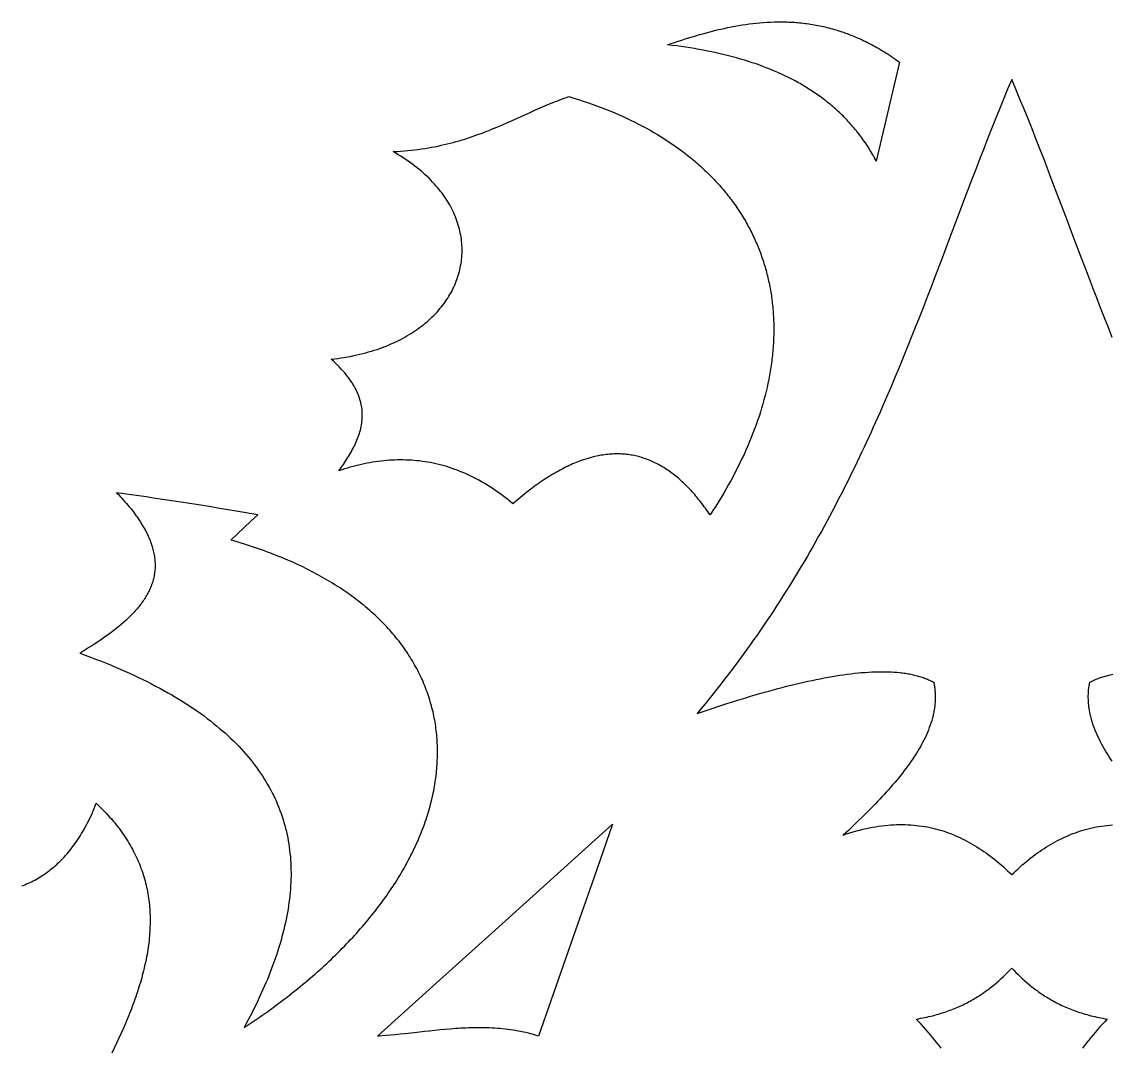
# Model space of a CAD drawing. Extents: x -4113 to -3113, y 1469 to 2469.
# Drawn here: x -3597.8 to -3453, y 2098.2 to 2234.5 of the extents above; entities that cross this region are included whole.
import ezdxf

# ---------------------------------------------------------------- set-up
doc = ezdxf.new("R2010")
doc.units = 0
doc.layers.add('PLAN_1', color=18, linetype='CONTINUOUS')

msp = doc.modelspace()

# ---------------------------------------------------------------- linework, layer by layer
at = {"layer": 'PLAN_1'}
for points in [[(-3512.09, 2231.44), (-3511.62, 2231.6), (-3511.15, 2231.75), (-3510.68, 2231.91), (-3510.21, 2232.06), (-3509.74, 2232.21), (-3509.27, 2232.36), (-3508.8, 2232.5), (-3508.33, 2232.64), (-3507.86, 2232.78), (-3507.39, 2232.91), (-3506.92, 2233.04), (-3506.44, 2233.16), (-3505.97, 2233.28), (-3505.5, 2233.4), (-3505.03, 2233.51), (-3504.56, 2233.62), (-3504.08, 2233.72), (-3503.61, 2233.81), (-3503.14, 2233.9), (-3502.66, 2233.99), (-3502.19, 2234.07), (-3501.71, 2234.14), (-3501.24, 2234.2), (-3500.76, 2234.26), (-3500.29, 2234.32), (-3499.81, 2234.36), (-3499.33, 2234.4), (-3498.86, 2234.43), (-3498.38, 2234.46), (-3497.9, 2234.47), (-3497.42, 2234.48), (-3497.18, 2234.49), (-3496.94, 2234.48), (-3496.7, 2234.48), (-3496.46, 2234.48), (-3496.22, 2234.47), (-3495.98, 2234.46), (-3495.74, 2234.45), (-3495.5, 2234.44), (-3495.26, 2234.42), (-3495.02, 2234.4), (-3494.78, 2234.38), (-3494.54, 2234.36), (-3494.3, 2234.34), (-3494.06, 2234.31), (-3493.82, 2234.28), (-3493.57, 2234.25), (-3493.33, 2234.22), (-3493.09, 2234.18), (-3492.85, 2234.14), (-3492.61, 2234.1), (-3492.37, 2234.06), (-3492.12, 2234.01), (-3491.88, 2233.96), (-3491.64, 2233.91), (-3491.39, 2233.86), (-3491.15, 2233.8), (-3490.91, 2233.74), (-3490.67, 2233.68), (-3490.42, 2233.62), (-3490.18, 2233.55), (-3489.93, 2233.48), (-3489.69, 2233.41), (-3489.45, 2233.33), (-3489.2, 2233.26), (-3488.96, 2233.17), (-3488.71, 2233.09), (-3488.47, 2233), (-3488.22, 2232.92), (-3487.98, 2232.82), (-3487.73, 2232.73), (-3487.49, 2232.63), (-3487.24, 2232.53), (-3486.99, 2232.42), (-3486.75, 2232.32), (-3486.5, 2232.21), (-3486.26, 2232.09), (-3486.01, 2231.98), (-3485.76, 2231.86), (-3485.51, 2231.73), (-3485.27, 2231.61), (-3485.02, 2231.48), (-3484.77, 2231.35), (-3484.52, 2231.21), (-3484.28, 2231.07), (-3484.03, 2230.93), (-3483.78, 2230.78), (-3483.53, 2230.64), (-3483.28, 2230.48), (-3483.03, 2230.33), (-3482.78, 2230.17), (-3482.53, 2230.01), (-3482.28, 2229.84), (-3482.03, 2229.67), (-3481.78, 2229.5), (-3481.53, 2229.32), (-3481.28, 2229.14), (-3484.36, 2215.99), (-3484.48, 2216.21), (-3484.6, 2216.42), (-3484.71, 2216.63), (-3484.83, 2216.85), (-3484.96, 2217.06), (-3485.08, 2217.27), (-3485.21, 2217.47), (-3485.33, 2217.68), (-3485.46, 2217.88), (-3485.59, 2218.08), (-3485.73, 2218.28), (-3485.86, 2218.48), (-3486, 2218.68), (-3486.14, 2218.87), (-3486.28, 2219.07), (-3486.42, 2219.26), (-3486.56, 2219.45), (-3486.71, 2219.64), (-3486.85, 2219.83), (-3487, 2220.01), (-3487.15, 2220.2), (-3487.3, 2220.38), (-3487.46, 2220.56), (-3487.61, 2220.74), (-3487.77, 2220.91), (-3487.93, 2221.09), (-3488.09, 2221.27), (-3488.25, 2221.44), (-3488.41, 2221.61), (-3488.58, 2221.78), (-3488.74, 2221.95), (-3488.91, 2222.11), (-3489.08, 2222.28), (-3489.25, 2222.44), (-3489.43, 2222.6), (-3489.6, 2222.76), (-3489.78, 2222.92), (-3489.96, 2223.08), (-3490.14, 2223.23), (-3490.32, 2223.39), (-3490.5, 2223.54), (-3490.69, 2223.69), (-3490.87, 2223.84), (-3491.06, 2223.99), (-3491.25, 2224.14), (-3491.44, 2224.28), (-3491.63, 2224.42), (-3491.83, 2224.57), (-3492.02, 2224.71), (-3492.22, 2224.84), (-3492.42, 2224.98), (-3492.62, 2225.12), (-3492.82, 2225.25), (-3493.02, 2225.39), (-3493.23, 2225.52), (-3493.44, 2225.65), (-3493.64, 2225.78), (-3493.85, 2225.9), (-3494.07, 2226.03), (-3494.28, 2226.15), (-3494.49, 2226.28), (-3494.71, 2226.4), (-3495.15, 2226.63), (-3495.59, 2226.87), (-3496.04, 2227.09), (-3496.49, 2227.32), (-3496.95, 2227.53), (-3497.42, 2227.74), (-3497.89, 2227.95), (-3498.36, 2228.15), (-3498.85, 2228.34), (-3499.34, 2228.53), (-3499.83, 2228.71), (-3500.33, 2228.89), (-3500.84, 2229.06), (-3501.35, 2229.23), (-3501.87, 2229.39), (-3502.39, 2229.54), (-3502.92, 2229.7), (-3503.45, 2229.84), (-3503.99, 2229.98), (-3504.54, 2230.12), (-3505.09, 2230.25), (-3505.64, 2230.37), (-3506.2, 2230.5), (-3506.77, 2230.61), (-3507.34, 2230.72), (-3507.91, 2230.83), (-3508.49, 2230.93), (-3509.08, 2231.03), (-3509.67, 2231.12), (-3510.27, 2231.2), (-3510.87, 2231.29), (-3511.48, 2231.36)], [(-3548.54, 2217.25), (-3548.04, 2217.28), (-3547.55, 2217.31), (-3547.06, 2217.35), (-3546.58, 2217.39), (-3546.11, 2217.44), (-3545.65, 2217.49), (-3545.19, 2217.55), (-3544.74, 2217.61), (-3544.29, 2217.68), (-3543.85, 2217.75), (-3543.42, 2217.83), (-3542.99, 2217.91), (-3542.57, 2218), (-3542.15, 2218.09), (-3541.74, 2218.18), (-3541.34, 2218.28), (-3540.94, 2218.38), (-3540.54, 2218.48), (-3540.15, 2218.59), (-3539.77, 2218.7), (-3539.38, 2218.81), (-3539.01, 2218.93), (-3538.64, 2219.05), (-3538.27, 2219.17), (-3537.9, 2219.29), (-3537.54, 2219.42), (-3537.18, 2219.55), (-3536.83, 2219.68), (-3536.48, 2219.81), (-3536.13, 2219.95), (-3535.79, 2220.08), (-3535.45, 2220.22), (-3535.11, 2220.36), (-3534.77, 2220.5), (-3534.11, 2220.78), (-3533.45, 2221.07), (-3532.81, 2221.35), (-3531.53, 2221.93), (-3530.26, 2222.5), (-3529.64, 2222.78), (-3529.01, 2223.06), (-3528.38, 2223.33), (-3528.06, 2223.46), (-3527.75, 2223.59), (-3527.43, 2223.72), (-3527.11, 2223.85), (-3526.8, 2223.97), (-3526.48, 2224.09), (-3526.15, 2224.21), (-3525.83, 2224.33), (-3525.51, 2224.44), (-3525.18, 2224.55), (-3524.55, 2224.36), (-3523.92, 2224.17), (-3523.31, 2223.97), (-3522.7, 2223.77), (-3522.09, 2223.56), (-3521.5, 2223.35), (-3520.91, 2223.13), (-3520.33, 2222.9), (-3519.75, 2222.67), (-3519.19, 2222.44), (-3518.62, 2222.2), (-3518.07, 2221.95), (-3517.53, 2221.7), (-3516.99, 2221.44), (-3516.45, 2221.18), (-3515.93, 2220.92), (-3515.41, 2220.65), (-3514.9, 2220.37), (-3514.4, 2220.09), (-3513.9, 2219.81), (-3513.41, 2219.52), (-3512.93, 2219.22), (-3512.46, 2218.92), (-3511.99, 2218.62), (-3511.53, 2218.31), (-3511.08, 2218), (-3510.64, 2217.68), (-3510.2, 2217.36), (-3509.98, 2217.2), (-3509.77, 2217.03), (-3509.56, 2216.87), (-3509.35, 2216.7), (-3509.14, 2216.54), (-3508.93, 2216.37), (-3508.73, 2216.2), (-3508.52, 2216.03), (-3508.32, 2215.86), (-3508.12, 2215.69), (-3507.93, 2215.51), (-3507.73, 2215.34), (-3507.54, 2215.16), (-3507.35, 2214.99), (-3507.16, 2214.81), (-3506.97, 2214.63), (-3506.78, 2214.45), (-3506.6, 2214.27), (-3506.42, 2214.09), (-3506.24, 2213.91), (-3506.06, 2213.72), (-3505.88, 2213.54), (-3505.71, 2213.35), (-3505.53, 2213.16), (-3505.36, 2212.98), (-3505.19, 2212.79), (-3505.03, 2212.6), (-3504.86, 2212.41), (-3504.7, 2212.21), (-3504.54, 2212.02), (-3504.38, 2211.83), (-3504.22, 2211.63), (-3504.07, 2211.44), (-3503.91, 2211.24), (-3503.76, 2211.04), (-3503.61, 2210.85), (-3503.46, 2210.65), (-3503.32, 2210.45), (-3503.17, 2210.24), (-3503.03, 2210.04), (-3502.89, 2209.84), (-3502.75, 2209.63), (-3502.62, 2209.43), (-3502.48, 2209.22), (-3502.35, 2209.02), (-3502.22, 2208.81), (-3502.09, 2208.6), (-3501.96, 2208.39), (-3501.84, 2208.18), (-3501.71, 2207.97), (-3501.59, 2207.76), (-3501.47, 2207.54), (-3501.36, 2207.33), (-3501.24, 2207.12), (-3501.13, 2206.9), (-3501.02, 2206.68), (-3500.91, 2206.47), (-3500.8, 2206.25), (-3500.7, 2206.03), (-3500.59, 2205.81), (-3500.49, 2205.59), (-3500.39, 2205.37), (-3500.3, 2205.15), (-3500.2, 2204.92), (-3500.11, 2204.7), (-3500.02, 2204.47), (-3499.93, 2204.25), (-3499.84, 2204.02), (-3499.75, 2203.8), (-3499.67, 2203.57), (-3499.59, 2203.34), (-3499.51, 2203.11), (-3499.43, 2202.88), (-3499.36, 2202.65), (-3499.28, 2202.42), (-3499.21, 2202.18), (-3499.14, 2201.95), (-3499.07, 2201.72), (-3499.01, 2201.48), (-3498.94, 2201.25), (-3498.88, 2201.01), (-3498.82, 2200.77), (-3498.77, 2200.54), (-3498.71, 2200.3), (-3498.66, 2200.06), (-3498.61, 2199.82), (-3498.56, 2199.58), (-3498.51, 2199.34), (-3498.46, 2199.1), (-3498.42, 2198.85), (-3498.38, 2198.61), (-3498.34, 2198.37), (-3498.3, 2198.12), (-3498.27, 2197.88), (-3498.23, 2197.63), (-3498.2, 2197.38), (-3498.17, 2197.14), (-3498.15, 2196.89), (-3498.12, 2196.64), (-3498.1, 2196.39), (-3498.08, 2196.14), (-3498.06, 2195.89), (-3498.04, 2195.64), (-3498.03, 2195.39), (-3498.01, 2195.14), (-3498, 2194.88), (-3497.99, 2194.63), (-3497.99, 2194.37), (-3497.98, 2194.12), (-3497.98, 2193.86), (-3497.98, 2193.61), (-3497.98, 2193.35), (-3497.98, 2193.09), (-3497.99, 2192.84), (-3498, 2192.58), (-3498.01, 2192.32), (-3498.02, 2192.06), (-3498.03, 2191.8), (-3498.05, 2191.54), (-3498.07, 2191.28), (-3498.09, 2191.02), (-3498.11, 2190.75), (-3498.13, 2190.49), (-3498.16, 2190.23), (-3498.19, 2189.97), (-3498.22, 2189.7), (-3498.25, 2189.44), (-3498.29, 2189.17), (-3498.33, 2188.9), (-3498.36, 2188.64), (-3498.41, 2188.37), (-3498.45, 2188.1), (-3498.54, 2187.57), (-3498.64, 2187.03), (-3498.75, 2186.49), (-3498.87, 2185.95), (-3499, 2185.41), (-3499.13, 2184.86), (-3499.28, 2184.31), (-3499.43, 2183.76), (-3499.59, 2183.21), (-3499.76, 2182.66), (-3499.94, 2182.11), (-3500.13, 2181.55), (-3500.32, 2181), (-3500.52, 2180.44), (-3500.74, 2179.88), (-3500.96, 2179.32), (-3501.19, 2178.76), (-3501.43, 2178.19), (-3501.67, 2177.63), (-3501.93, 2177.06), (-3502.2, 2176.5), (-3502.47, 2175.93), (-3502.75, 2175.36), (-3503.04, 2174.79), (-3503.34, 2174.22), (-3503.65, 2173.64), (-3503.97, 2173.07), (-3504.29, 2172.5), (-3504.63, 2171.92), (-3504.97, 2171.34), (-3505.33, 2170.77), (-3505.69, 2170.19), (-3506.06, 2169.61), (-3506.44, 2169.03), (-3506.59, 2169.26), (-3506.75, 2169.48), (-3506.9, 2169.7), (-3507.05, 2169.91), (-3507.21, 2170.12), (-3507.36, 2170.33), (-3507.52, 2170.54), (-3507.68, 2170.74), (-3507.84, 2170.94), (-3508, 2171.14), (-3508.15, 2171.34), (-3508.32, 2171.53), (-3508.48, 2171.72), (-3508.64, 2171.9), (-3508.8, 2172.09), (-3508.96, 2172.27), (-3509.13, 2172.44), (-3509.29, 2172.62), (-3509.46, 2172.79), (-3509.62, 2172.95), (-3509.79, 2173.12), (-3509.96, 2173.28), (-3510.13, 2173.44), (-3510.3, 2173.59), (-3510.47, 2173.74), (-3510.64, 2173.89), (-3510.81, 2174.03), (-3510.98, 2174.18), (-3511.16, 2174.32), (-3511.33, 2174.45), (-3511.5, 2174.58), (-3511.68, 2174.71), (-3511.86, 2174.84), (-3512.03, 2174.96), (-3512.21, 2175.08), (-3512.39, 2175.2), (-3512.57, 2175.31), (-3512.75, 2175.42), (-3512.93, 2175.52), (-3513.11, 2175.63), (-3513.3, 2175.73), (-3513.48, 2175.82), (-3513.67, 2175.92), (-3513.85, 2176.01), (-3514.04, 2176.09), (-3514.22, 2176.18), (-3514.41, 2176.25), (-3514.6, 2176.33), (-3514.79, 2176.4), (-3514.98, 2176.47), (-3515.17, 2176.54), (-3515.36, 2176.6), (-3515.56, 2176.66), (-3515.75, 2176.72), (-3515.95, 2176.77), (-3516.14, 2176.82), (-3516.34, 2176.86), (-3516.53, 2176.9), (-3516.73, 2176.94), (-3516.93, 2176.98), (-3517.13, 2177.01), (-3517.33, 2177.03), (-3517.53, 2177.06), (-3517.74, 2177.08), (-3517.94, 2177.09), (-3518.14, 2177.11), (-3518.35, 2177.12), (-3518.55, 2177.12), (-3518.76, 2177.13), (-3518.97, 2177.13), (-3519.18, 2177.12), (-3519.39, 2177.11), (-3519.6, 2177.1), (-3519.81, 2177.08), (-3520.02, 2177.06), (-3520.23, 2177.04), (-3520.45, 2177.01), (-3520.66, 2176.98), (-3520.88, 2176.95), (-3521.09, 2176.91), (-3521.31, 2176.87), (-3521.53, 2176.82), (-3521.75, 2176.78), (-3521.97, 2176.72), (-3522.19, 2176.67), (-3522.41, 2176.61), (-3522.64, 2176.54), (-3522.86, 2176.47), (-3523.09, 2176.4), (-3523.31, 2176.33), (-3523.54, 2176.25), (-3523.77, 2176.16), (-3524, 2176.08), (-3524.23, 2175.98), (-3524.46, 2175.89), (-3524.69, 2175.79), (-3524.92, 2175.69), (-3525.15, 2175.58), (-3525.39, 2175.47), (-3525.63, 2175.36), (-3525.86, 2175.24), (-3526.1, 2175.11), (-3526.34, 2174.99), (-3526.58, 2174.86), (-3526.82, 2174.72), (-3527.06, 2174.58), (-3527.3, 2174.44), (-3527.54, 2174.3), (-3527.79, 2174.15), (-3528.03, 2173.99), (-3528.28, 2173.83), (-3528.53, 2173.67), (-3528.78, 2173.5), (-3529.03, 2173.33), (-3529.28, 2173.16), (-3529.53, 2172.98), (-3529.78, 2172.8), (-3530.03, 2172.61), (-3530.29, 2172.42), (-3530.54, 2172.22), (-3530.8, 2172.02), (-3531.06, 2171.82), (-3531.32, 2171.61), (-3531.58, 2171.4), (-3531.84, 2171.18), (-3532.1, 2170.96), (-3532.36, 2170.74), (-3532.62, 2170.51), (-3532.97, 2170.8), (-3533.31, 2171.07), (-3533.66, 2171.35), (-3534, 2171.61), (-3534.35, 2171.86), (-3534.7, 2172.11), (-3535.05, 2172.35), (-3535.39, 2172.59), (-3535.74, 2172.81), (-3536.09, 2173.03), (-3536.44, 2173.24), (-3536.79, 2173.44), (-3537.14, 2173.64), (-3537.5, 2173.83), (-3537.85, 2174.01), (-3538.2, 2174.18), (-3538.56, 2174.35), (-3538.91, 2174.51), (-3539.26, 2174.66), (-3539.62, 2174.81), (-3539.97, 2174.95), (-3540.33, 2175.08), (-3540.69, 2175.21), (-3541.04, 2175.33), (-3541.4, 2175.44), (-3541.76, 2175.54), (-3542.12, 2175.64), (-3542.48, 2175.73), (-3542.84, 2175.82), (-3543.2, 2175.9), (-3543.56, 2175.97), (-3543.92, 2176.03), (-3544.28, 2176.09), (-3544.64, 2176.14), (-3545.01, 2176.19), (-3545.37, 2176.23), (-3545.73, 2176.26), (-3546.1, 2176.29), (-3546.46, 2176.31), (-3546.83, 2176.32), (-3547.19, 2176.33), (-3547.56, 2176.33), (-3547.93, 2176.33), (-3548.29, 2176.32), (-3548.66, 2176.3), (-3549.03, 2176.28), (-3549.4, 2176.25), (-3549.77, 2176.22), (-3550.14, 2176.17), (-3550.5, 2176.13), (-3550.88, 2176.08), (-3551.25, 2176.02), (-3551.62, 2175.96), (-3551.99, 2175.89), (-3552.36, 2175.81), (-3552.73, 2175.73), (-3553.11, 2175.64), (-3553.48, 2175.55), (-3553.85, 2175.46), (-3554.23, 2175.35), (-3554.6, 2175.25), (-3554.98, 2175.13), (-3555.35, 2175.01), (-3555.73, 2174.89), (-3555.43, 2175.31), (-3555.28, 2175.52), (-3555.13, 2175.74), (-3554.99, 2175.95), (-3554.85, 2176.16), (-3554.71, 2176.38), (-3554.57, 2176.59), (-3554.44, 2176.8), (-3554.31, 2177.02), (-3554.19, 2177.23), (-3554.07, 2177.45), (-3553.95, 2177.66), (-3553.83, 2177.88), (-3553.72, 2178.1), (-3553.62, 2178.31), (-3553.52, 2178.53), (-3553.42, 2178.75), (-3553.33, 2178.97), (-3553.24, 2179.19), (-3553.16, 2179.41), (-3553.08, 2179.63), (-3553.01, 2179.85), (-3552.94, 2180.07), (-3552.88, 2180.29), (-3552.83, 2180.52), (-3552.78, 2180.74), (-3552.74, 2180.97), (-3552.7, 2181.19), (-3552.67, 2181.42), (-3552.65, 2181.64), (-3552.63, 2181.87), (-3552.62, 2182.1), (-3552.62, 2182.33), (-3552.63, 2182.56), (-3552.64, 2182.79), (-3552.66, 2183.02), (-3552.69, 2183.26), (-3552.73, 2183.49), (-3552.78, 2183.72), (-3552.8, 2183.84), (-3552.83, 2183.96), (-3552.86, 2184.08), (-3552.89, 2184.2), (-3552.93, 2184.32), (-3552.96, 2184.43), (-3553, 2184.55), (-3553.04, 2184.67), (-3553.09, 2184.79), (-3553.13, 2184.91), (-3553.18, 2185.03), (-3553.23, 2185.15), (-3553.28, 2185.27), (-3553.34, 2185.4), (-3553.39, 2185.52), (-3553.45, 2185.64), (-3553.52, 2185.76), (-3553.58, 2185.88), (-3553.65, 2186.01), (-3553.72, 2186.13), (-3553.79, 2186.25), (-3553.86, 2186.37), (-3553.94, 2186.5), (-3554.02, 2186.62), (-3554.19, 2186.87), (-3554.36, 2187.12), (-3554.55, 2187.37), (-3554.75, 2187.62), (-3554.96, 2187.88), (-3555.18, 2188.13), (-3555.42, 2188.39), (-3555.66, 2188.65), (-3555.92, 2188.9), (-3556.18, 2189.16), (-3556.46, 2189.43), (-3556.75, 2189.69), (-3556.31, 2189.74), (-3555.87, 2189.8), (-3555.44, 2189.86), (-3555.01, 2189.93), (-3554.58, 2190.01), (-3554.17, 2190.08), (-3553.76, 2190.17), (-3553.35, 2190.26), (-3552.95, 2190.35), (-3552.55, 2190.45), (-3552.16, 2190.55), (-3551.78, 2190.66), (-3551.4, 2190.77), (-3551.03, 2190.89), (-3550.66, 2191.01), (-3550.3, 2191.14), (-3549.94, 2191.27), (-3549.59, 2191.4), (-3549.24, 2191.54), (-3548.91, 2191.68), (-3548.57, 2191.83), (-3548.24, 2191.98), (-3547.92, 2192.14), (-3547.61, 2192.29), (-3547.29, 2192.46), (-3546.99, 2192.62), (-3546.69, 2192.79), (-3546.4, 2192.97), (-3546.11, 2193.14), (-3545.83, 2193.32), (-3545.55, 2193.51), (-3545.28, 2193.7), (-3545.02, 2193.89), (-3544.76, 2194.08), (-3544.51, 2194.28), (-3544.26, 2194.48), (-3544.02, 2194.68), (-3543.78, 2194.89), (-3543.56, 2195.1), (-3543.33, 2195.31), (-3543.12, 2195.52), (-3542.9, 2195.74), (-3542.7, 2195.96), (-3542.5, 2196.18), (-3542.31, 2196.41), (-3542.12, 2196.64), (-3541.94, 2196.87), (-3541.76, 2197.1), (-3541.6, 2197.33), (-3541.43, 2197.57), (-3541.28, 2197.81), (-3541.12, 2198.05), (-3540.98, 2198.29), (-3540.84, 2198.54), (-3540.71, 2198.78), (-3540.58, 2199.03), (-3540.46, 2199.28), (-3540.35, 2199.53), (-3540.24, 2199.79), (-3540.14, 2200.04), (-3540.05, 2200.3), (-3539.96, 2200.56), (-3539.87, 2200.81), (-3539.8, 2201.07), (-3539.73, 2201.33), (-3539.66, 2201.6), (-3539.61, 2201.86), (-3539.56, 2202.12), (-3539.51, 2202.39), (-3539.47, 2202.66), (-3539.44, 2202.92), (-3539.41, 2203.19), (-3539.39, 2203.46), (-3539.38, 2203.73), (-3539.37, 2204), (-3539.37, 2204.27), (-3539.38, 2204.54), (-3539.39, 2204.81), (-3539.41, 2205.08), (-3539.44, 2205.35), (-3539.47, 2205.62), (-3539.51, 2205.89), (-3539.55, 2206.16), (-3539.61, 2206.43), (-3539.66, 2206.7), (-3539.73, 2206.97), (-3539.8, 2207.24), (-3539.88, 2207.51), (-3539.96, 2207.78), (-3540.05, 2208.05), (-3540.15, 2208.32), (-3540.26, 2208.59), (-3540.37, 2208.85), (-3540.48, 2209.12), (-3540.61, 2209.39), (-3540.74, 2209.65), (-3540.88, 2209.91), (-3541.02, 2210.18), (-3541.17, 2210.44), (-3541.33, 2210.7), (-3541.49, 2210.96), (-3541.67, 2211.21), (-3541.84, 2211.47), (-3542.03, 2211.73), (-3542.22, 2211.98), (-3542.42, 2212.23), (-3542.63, 2212.48), (-3542.84, 2212.73), (-3543.06, 2212.98), (-3543.28, 2213.22), (-3543.52, 2213.47), (-3543.76, 2213.71), (-3544, 2213.95), (-3544.26, 2214.19), (-3544.52, 2214.42), (-3544.78, 2214.65), (-3545.06, 2214.88), (-3545.34, 2215.11), (-3545.63, 2215.34), (-3545.92, 2215.56), (-3546.23, 2215.78), (-3546.53, 2216), (-3546.85, 2216.22), (-3547.18, 2216.43), (-3547.51, 2216.64), (-3547.84, 2216.85), (-3548.19, 2217.05)], [(-3585.25, 2171.97), (-3585.02, 2171.73), (-3584.79, 2171.49), (-3584.57, 2171.25), (-3584.36, 2171.02), (-3584.15, 2170.78), (-3583.95, 2170.55), (-3583.76, 2170.32), (-3583.57, 2170.09), (-3583.38, 2169.87), (-3583.2, 2169.64), (-3583.03, 2169.42), (-3582.86, 2169.2), (-3582.7, 2168.97), (-3582.54, 2168.76), (-3582.39, 2168.54), (-3582.24, 2168.32), (-3582.1, 2168.11), (-3581.97, 2167.89), (-3581.84, 2167.68), (-3581.71, 2167.47), (-3581.59, 2167.26), (-3581.48, 2167.05), (-3581.37, 2166.85), (-3581.26, 2166.64), (-3581.16, 2166.44), (-3581.07, 2166.23), (-3580.98, 2166.03), (-3580.89, 2165.83), (-3580.81, 2165.63), (-3580.73, 2165.44), (-3580.66, 2165.24), (-3580.6, 2165.05), (-3580.54, 2164.85), (-3580.48, 2164.66), (-3580.43, 2164.47), (-3580.38, 2164.28), (-3580.34, 2164.09), (-3580.3, 2163.9), (-3580.26, 2163.72), (-3580.23, 2163.53), (-3580.21, 2163.35), (-3580.19, 2163.17), (-3580.17, 2162.99), (-3580.16, 2162.81), (-3580.15, 2162.63), (-3580.14, 2162.45), (-3580.14, 2162.27), (-3580.15, 2162.1), (-3580.15, 2161.92), (-3580.17, 2161.75), (-3580.18, 2161.58), (-3580.2, 2161.4), (-3580.23, 2161.23), (-3580.25, 2161.06), (-3580.28, 2160.9), (-3580.32, 2160.73), (-3580.36, 2160.56), (-3580.4, 2160.4), (-3580.45, 2160.23), (-3580.5, 2160.07), (-3580.55, 2159.91), (-3580.61, 2159.75), (-3580.67, 2159.59), (-3580.73, 2159.43), (-3580.8, 2159.27), (-3580.87, 2159.11), (-3580.94, 2158.95), (-3581.02, 2158.8), (-3581.1, 2158.64), (-3581.18, 2158.49), (-3581.27, 2158.34), (-3581.36, 2158.18), (-3581.45, 2158.03), (-3581.55, 2157.88), (-3581.64, 2157.73), (-3581.75, 2157.58), (-3581.85, 2157.43), (-3581.96, 2157.29), (-3582.07, 2157.14), (-3582.18, 2156.99), (-3582.3, 2156.85), (-3582.42, 2156.7), (-3582.54, 2156.56), (-3582.66, 2156.42), (-3582.79, 2156.28), (-3582.92, 2156.13), (-3583.05, 2155.99), (-3583.18, 2155.85), (-3583.32, 2155.71), (-3583.46, 2155.57), (-3583.6, 2155.44), (-3583.74, 2155.3), (-3584.04, 2155.02), (-3584.34, 2154.75), (-3584.65, 2154.48), (-3584.97, 2154.22), (-3585.3, 2153.95), (-3585.63, 2153.69), (-3585.98, 2153.43), (-3586.33, 2153.17), (-3586.68, 2152.92), (-3587.04, 2152.66), (-3587.41, 2152.41), (-3587.79, 2152.15), (-3588.16, 2151.9), (-3588.55, 2151.66), (-3588.94, 2151.41), (-3589.33, 2151.16), (-3589.73, 2150.91), (-3590.13, 2150.67), (-3589.43, 2150.42), (-3588.73, 2150.16), (-3588.05, 2149.9), (-3587.38, 2149.64), (-3586.72, 2149.38), (-3586.07, 2149.11), (-3585.42, 2148.84), (-3584.79, 2148.57), (-3584.17, 2148.3), (-3583.55, 2148.02), (-3582.95, 2147.74), (-3582.35, 2147.46), (-3581.77, 2147.18), (-3581.19, 2146.9), (-3580.62, 2146.61), (-3580.07, 2146.32), (-3579.52, 2146.03), (-3578.98, 2145.73), (-3578.45, 2145.43), (-3577.93, 2145.13), (-3577.41, 2144.83), (-3576.91, 2144.53), (-3576.42, 2144.22), (-3575.93, 2143.91), (-3575.46, 2143.6), (-3574.99, 2143.29), (-3574.53, 2142.97), (-3574.08, 2142.66), (-3573.64, 2142.34), (-3573.21, 2142.02), (-3572.79, 2141.69), (-3572.38, 2141.36), (-3571.97, 2141.04), (-3571.57, 2140.7), (-3571.19, 2140.37), (-3570.81, 2140.04), (-3570.44, 2139.7), (-3570.08, 2139.36), (-3569.72, 2139.02), (-3569.38, 2138.67), (-3569.04, 2138.33), (-3568.71, 2137.98), (-3568.39, 2137.63), (-3568.08, 2137.28), (-3567.78, 2136.92), (-3567.48, 2136.57), (-3567.2, 2136.21), (-3566.92, 2135.85), (-3566.65, 2135.48), (-3566.39, 2135.12), (-3566.13, 2134.75), (-3565.89, 2134.38), (-3565.65, 2134.01), (-3565.42, 2133.64), (-3565.2, 2133.26), (-3564.98, 2132.89), (-3564.78, 2132.51), (-3564.58, 2132.12), (-3564.39, 2131.74), (-3564.21, 2131.36), (-3564.03, 2130.97), (-3563.87, 2130.58), (-3563.71, 2130.19), (-3563.56, 2129.8), (-3563.41, 2129.4), (-3563.28, 2129), (-3563.15, 2128.61), (-3563.03, 2128.21), (-3562.91, 2127.8), (-3562.81, 2127.4), (-3562.71, 2126.99), (-3562.62, 2126.58), (-3562.53, 2126.17), (-3562.46, 2125.76), (-3562.39, 2125.35), (-3562.33, 2124.93), (-3562.27, 2124.52), (-3562.23, 2124.1), (-3562.18, 2123.68), (-3562.15, 2123.25), (-3562.13, 2122.83), (-3562.11, 2122.4), (-3562.1, 2121.97), (-3562.09, 2121.54), (-3562.09, 2121.11), (-3562.1, 2120.68), (-3562.12, 2120.24), (-3562.14, 2119.81), (-3562.17, 2119.37), (-3562.21, 2118.93), (-3562.25, 2118.48), (-3562.3, 2118.04), (-3562.36, 2117.59), (-3562.42, 2117.15), (-3562.49, 2116.7), (-3562.57, 2116.25), (-3562.65, 2115.8), (-3562.74, 2115.34), (-3562.84, 2114.89), (-3562.94, 2114.43), (-3563.05, 2113.97), (-3563.16, 2113.51), (-3563.29, 2113.05), (-3563.41, 2112.58), (-3563.55, 2112.12), (-3563.69, 2111.65), (-3563.84, 2111.18), (-3563.99, 2110.71), (-3564.15, 2110.24), (-3564.32, 2109.77), (-3564.49, 2109.29), (-3564.66, 2108.82), (-3564.85, 2108.34), (-3565.04, 2107.86), (-3565.23, 2107.38), (-3565.44, 2106.9), (-3565.64, 2106.41), (-3565.86, 2105.93), (-3566.08, 2105.44), (-3566.3, 2104.95), (-3566.53, 2104.46), (-3566.77, 2103.97), (-3567.01, 2103.48), (-3567.26, 2102.99), (-3567.51, 2102.49), (-3567.77, 2102), (-3568.04, 2101.5), (-3568.31, 2101), (-3567.91, 2101.26), (-3567.51, 2101.52), (-3567.11, 2101.79), (-3566.72, 2102.05), (-3566.33, 2102.32), (-3565.95, 2102.59), (-3565.57, 2102.86), (-3565.19, 2103.12), (-3564.81, 2103.39), (-3564.44, 2103.66), (-3564.07, 2103.94), (-3563.71, 2104.21), (-3563.34, 2104.48), (-3562.98, 2104.75), (-3562.62, 2105.03), (-3562.27, 2105.3), (-3561.92, 2105.58), (-3561.57, 2105.85), (-3561.23, 2106.13), (-3560.89, 2106.41), (-3560.55, 2106.69), (-3560.21, 2106.96), (-3559.88, 2107.24), (-3559.55, 2107.52), (-3559.23, 2107.8), (-3558.9, 2108.09), (-3558.58, 2108.37), (-3558.27, 2108.65), (-3557.95, 2108.93), (-3557.64, 2109.22), (-3557.34, 2109.5), (-3557.03, 2109.79), (-3556.73, 2110.07), (-3556.44, 2110.36), (-3556.14, 2110.64), (-3555.85, 2110.93), (-3555.56, 2111.22), (-3555.28, 2111.5), (-3554.99, 2111.79), (-3554.72, 2112.08), (-3554.44, 2112.37), (-3554.17, 2112.66), (-3553.9, 2112.95), (-3553.63, 2113.24), (-3553.37, 2113.53), (-3553.11, 2113.82), (-3552.85, 2114.11), (-3552.6, 2114.4), (-3552.35, 2114.69), (-3552.1, 2114.99), (-3551.86, 2115.28), (-3551.62, 2115.57), (-3551.38, 2115.86), (-3551.14, 2116.16), (-3550.91, 2116.45), (-3550.69, 2116.75), (-3550.46, 2117.04), (-3550.24, 2117.33), (-3550.02, 2117.63), (-3549.8, 2117.92), (-3549.59, 2118.22), (-3549.38, 2118.51), (-3549.18, 2118.81), (-3548.97, 2119.11), (-3548.77, 2119.4), (-3548.58, 2119.7), (-3548.38, 2119.99), (-3548.19, 2120.29), (-3548.01, 2120.59), (-3547.82, 2120.88), (-3547.64, 2121.18), (-3547.46, 2121.48), (-3547.29, 2121.77), (-3547.12, 2122.07), (-3546.95, 2122.37), (-3546.79, 2122.66), (-3546.62, 2122.96), (-3546.47, 2123.26), (-3546.31, 2123.55), (-3546.16, 2123.85), (-3546.01, 2124.15), (-3545.86, 2124.45), (-3545.72, 2124.74), (-3545.58, 2125.04), (-3545.45, 2125.34), (-3545.31, 2125.63), (-3545.18, 2125.93), (-3545.06, 2126.23), (-3544.94, 2126.52), (-3544.82, 2126.82), (-3544.7, 2127.11), (-3544.58, 2127.41), (-3544.47, 2127.71), (-3544.37, 2128), (-3544.26, 2128.3), (-3544.16, 2128.59), (-3544.06, 2128.89), (-3543.97, 2129.18), (-3543.88, 2129.48), (-3543.79, 2129.77), (-3543.71, 2130.07), (-3543.62, 2130.36), (-3543.55, 2130.65), (-3543.47, 2130.95), (-3543.4, 2131.24), (-3543.33, 2131.53), (-3543.27, 2131.83), (-3543.2, 2132.12), (-3543.14, 2132.41), (-3543.09, 2132.7), (-3543.04, 2132.99), (-3542.99, 2133.28), (-3542.94, 2133.58), (-3542.9, 2133.87), (-3542.86, 2134.15), (-3542.82, 2134.44), (-3542.79, 2134.73), (-3542.76, 2135.02), (-3542.73, 2135.31), (-3542.71, 2135.6), (-3542.69, 2135.88), (-3542.67, 2136.17), (-3542.66, 2136.46), (-3542.65, 2136.74), (-3542.64, 2137.03), (-3542.63, 2137.31), (-3542.63, 2137.6), (-3542.64, 2137.88), (-3542.64, 2138.16), (-3542.65, 2138.45), (-3542.66, 2138.73), (-3542.68, 2139.01), (-3542.7, 2139.29), (-3542.72, 2139.57), (-3542.74, 2139.85), (-3542.77, 2140.13), (-3542.8, 2140.41), (-3542.84, 2140.68), (-3542.88, 2140.96), (-3542.92, 2141.24), (-3542.96, 2141.51), (-3543.01, 2141.79), (-3543.06, 2142.06), (-3543.12, 2142.33), (-3543.17, 2142.61), (-3543.23, 2142.88), (-3543.3, 2143.15), (-3543.37, 2143.42), (-3543.44, 2143.69), (-3543.51, 2143.96), (-3543.59, 2144.23), (-3543.67, 2144.49), (-3543.75, 2144.76), (-3543.84, 2145.03), (-3543.93, 2145.29), (-3544.02, 2145.55), (-3544.12, 2145.82), (-3544.22, 2146.08), (-3544.32, 2146.34), (-3544.43, 2146.6), (-3544.54, 2146.86), (-3544.65, 2147.12), (-3544.77, 2147.38), (-3544.89, 2147.63), (-3545.01, 2147.89), (-3545.14, 2148.14), (-3545.27, 2148.4), (-3545.4, 2148.65), (-3545.54, 2148.9), (-3545.68, 2149.15), (-3545.82, 2149.4), (-3545.97, 2149.65), (-3546.12, 2149.9), (-3546.27, 2150.14), (-3546.43, 2150.39), (-3546.59, 2150.63), (-3546.75, 2150.88), (-3546.91, 2151.12), (-3547.08, 2151.36), (-3547.26, 2151.6), (-3547.43, 2151.84), (-3547.61, 2152.08), (-3547.79, 2152.31), (-3547.98, 2152.55), (-3548.17, 2152.78), (-3548.36, 2153.01), (-3548.56, 2153.25), (-3548.75, 2153.48), (-3548.96, 2153.71), (-3549.16, 2153.93), (-3549.37, 2154.16), (-3549.58, 2154.39), (-3549.8, 2154.61), (-3550.02, 2154.83), (-3550.24, 2155.06), (-3550.46, 2155.28), (-3550.69, 2155.5), (-3550.93, 2155.71), (-3551.16, 2155.93), (-3551.4, 2156.14), (-3551.64, 2156.36), (-3551.89, 2156.57), (-3552.14, 2156.78), (-3552.39, 2156.99), (-3552.64, 2157.2), (-3552.9, 2157.41), (-3553.16, 2157.61), (-3553.43, 2157.82), (-3553.7, 2158.02), (-3553.97, 2158.22), (-3554.25, 2158.42), (-3554.52, 2158.62), (-3554.81, 2158.81), (-3555.09, 2159.01), (-3555.38, 2159.2), (-3555.67, 2159.39), (-3555.97, 2159.58), (-3556.27, 2159.77), (-3556.57, 2159.96), (-3556.87, 2160.15), (-3557.18, 2160.33), (-3557.49, 2160.51), (-3557.81, 2160.69), (-3558.13, 2160.87), (-3558.45, 2161.05), (-3558.78, 2161.23), (-3559.11, 2161.4), (-3559.44, 2161.57), (-3559.77, 2161.75), (-3560.11, 2161.92), (-3560.45, 2162.08), (-3560.8, 2162.25), (-3561.15, 2162.41), (-3561.5, 2162.58), (-3561.86, 2162.74), (-3562.22, 2162.9), (-3562.58, 2163.05), (-3562.94, 2163.21), (-3563.31, 2163.36), (-3563.69, 2163.51), (-3564.06, 2163.66), (-3564.44, 2163.81), (-3564.82, 2163.96), (-3565.21, 2164.1), (-3565.6, 2164.25), (-3565.99, 2164.39), (-3566.39, 2164.53), (-3566.79, 2164.66), (-3567.19, 2164.8), (-3567.6, 2164.93), (-3568, 2165.06), (-3568.42, 2165.19), (-3568.83, 2165.32), (-3569.25, 2165.45), (-3569.68, 2165.57), (-3570.1, 2165.69), (-3568.31, 2167.36), (-3567.41, 2168.19), (-3566.51, 2169.03), (-3567.54, 2169.21), (-3568.58, 2169.39), (-3569.65, 2169.58), (-3570.73, 2169.76), (-3571.83, 2169.94), (-3572.95, 2170.13), (-3574.08, 2170.31), (-3575.24, 2170.5), (-3576.41, 2170.68), (-3577.61, 2170.86), (-3578.83, 2171.05), (-3580.07, 2171.23), (-3581.33, 2171.42), (-3582.61, 2171.6), (-3583.92, 2171.78)], [(-3519.38, 2127.99), (-3521.84, 2120.94), (-3524.3, 2113.91), (-3529.22, 2099.83), (-3529.55, 2099.94), (-3529.89, 2100.04), (-3530.22, 2100.14), (-3530.56, 2100.22), (-3530.89, 2100.31), (-3531.23, 2100.38), (-3531.57, 2100.46), (-3531.91, 2100.52), (-3532.26, 2100.58), (-3532.6, 2100.64), (-3532.94, 2100.69), (-3533.29, 2100.73), (-3533.63, 2100.78), (-3533.98, 2100.81), (-3534.33, 2100.84), (-3534.67, 2100.87), (-3535.02, 2100.89), (-3535.37, 2100.91), (-3535.72, 2100.93), (-3536.07, 2100.94), (-3536.42, 2100.95), (-3536.77, 2100.95), (-3537.12, 2100.95), (-3537.47, 2100.95), (-3537.82, 2100.95), (-3538.17, 2100.94), (-3538.52, 2100.93), (-3538.87, 2100.91), (-3539.21, 2100.9), (-3539.56, 2100.88), (-3539.91, 2100.86), (-3540.26, 2100.84), (-3540.95, 2100.78), (-3541.64, 2100.73), (-3542.32, 2100.66), (-3543, 2100.59), (-3543.68, 2100.52), (-3544.35, 2100.45), (-3545.67, 2100.3), (-3546.96, 2100.15), (-3547.59, 2100.09), (-3548.22, 2100.02), (-3548.83, 2099.96), (-3549.44, 2099.91), (-3550.03, 2099.87), (-3550.32, 2099.85), (-3550.61, 2099.83), (-3542.8, 2106.87), (-3534.99, 2113.91), (-3527.19, 2120.94)]]:
    msp.add_lwpolyline(points, close=True, dxfattribs=at)
for points in [[(-3453.02, 2192.57), (-3453.54, 2193.89), (-3454.06, 2195.21), (-3454.58, 2196.53), (-3455.09, 2197.85), (-3455.6, 2199.17), (-3456.11, 2200.49), (-3457.11, 2203.13), (-3458.11, 2205.77), (-3459.11, 2208.41), (-3460.11, 2211.05), (-3461.12, 2213.69), (-3461.62, 2215.01), (-3462.13, 2216.32), (-3462.64, 2217.64), (-3463.16, 2218.96), (-3463.68, 2220.27), (-3464.21, 2221.59), (-3464.74, 2222.9), (-3465.28, 2224.22), (-3465.82, 2225.53), (-3466.37, 2226.84), (-3466.92, 2225.53), (-3467.47, 2224.22), (-3468, 2222.9), (-3468.53, 2221.59), (-3469.06, 2220.27), (-3469.58, 2218.96), (-3470.1, 2217.64), (-3470.61, 2216.32), (-3471.12, 2215.01), (-3471.63, 2213.69), (-3472.63, 2211.05), (-3473.63, 2208.41), (-3474.63, 2205.77), (-3475.63, 2203.13), (-3476.64, 2200.49), (-3477.14, 2199.17), (-3477.65, 2197.85), (-3478.16, 2196.53), (-3478.68, 2195.21), (-3479.2, 2193.89), (-3479.73, 2192.57), (-3480.26, 2191.25), (-3480.79, 2189.92), (-3481.34, 2188.6), (-3481.89, 2187.28), (-3482.44, 2185.96), (-3483.01, 2184.64), (-3483.58, 2183.32), (-3483.87, 2182.66), (-3484.17, 2182), (-3484.46, 2181.34), (-3484.76, 2180.68), (-3485.06, 2180.02), (-3485.36, 2179.36), (-3485.66, 2178.7), (-3485.97, 2178.04), (-3486.28, 2177.39), (-3486.59, 2176.73), (-3486.91, 2176.07), (-3487.23, 2175.41), (-3487.55, 2174.75), (-3487.87, 2174.09), (-3488.2, 2173.43), (-3488.53, 2172.77), (-3488.86, 2172.11), (-3489.2, 2171.46), (-3489.54, 2170.8), (-3489.88, 2170.14), (-3490.23, 2169.48), (-3490.58, 2168.82), (-3490.94, 2168.17), (-3491.29, 2167.51), (-3491.65, 2166.85), (-3492.02, 2166.2), (-3492.39, 2165.54), (-3492.76, 2164.88), (-3493.14, 2164.22), (-3493.52, 2163.57), (-3493.9, 2162.91), (-3494.29, 2162.26), (-3494.68, 2161.6), (-3495.08, 2160.94), (-3495.48, 2160.29), (-3495.89, 2159.63), (-3496.3, 2158.98), (-3496.71, 2158.32), (-3497.13, 2157.67), (-3497.56, 2157.01), (-3497.98, 2156.36), (-3498.42, 2155.7), (-3498.85, 2155.05), (-3499.3, 2154.4), (-3499.75, 2153.74), (-3500.2, 2153.09), (-3500.66, 2152.44), (-3501.12, 2151.78), (-3501.59, 2151.13), (-3502.06, 2150.48), (-3502.54, 2149.83), (-3503.02, 2149.18), (-3503.51, 2148.52), (-3504, 2147.87), (-3504.5, 2147.22), (-3505.01, 2146.57), (-3505.52, 2145.92), (-3506.04, 2145.27), (-3506.56, 2144.62), (-3507.09, 2143.97), (-3507.62, 2143.32), (-3508.16, 2142.67), (-3507.5, 2142.9), (-3506.83, 2143.12), (-3506.18, 2143.34), (-3505.52, 2143.56), (-3504.87, 2143.77), (-3504.23, 2143.98), (-3503.59, 2144.18), (-3502.95, 2144.38), (-3502.32, 2144.58), (-3501.69, 2144.77), (-3501.07, 2144.95), (-3500.45, 2145.14), (-3499.84, 2145.31), (-3499.23, 2145.49), (-3498.63, 2145.65), (-3498.03, 2145.82), (-3497.44, 2145.98), (-3496.85, 2146.13), (-3496.27, 2146.28), (-3495.69, 2146.43), (-3495.12, 2146.57), (-3494.55, 2146.7), (-3493.99, 2146.83), (-3493.44, 2146.95), (-3492.89, 2147.07), (-3492.35, 2147.18), (-3491.81, 2147.29), (-3491.28, 2147.39), (-3490.75, 2147.49), (-3490.23, 2147.58), (-3489.72, 2147.67), (-3489.21, 2147.75), (-3488.71, 2147.82), (-3488.22, 2147.89), (-3487.73, 2147.95), (-3487.25, 2148.01), (-3486.77, 2148.05), (-3486.31, 2148.1), (-3485.85, 2148.13), (-3485.39, 2148.17), (-3484.94, 2148.19), (-3484.5, 2148.21), (-3484.07, 2148.22), (-3483.64, 2148.22), (-3483.23, 2148.22), (-3482.81, 2148.21), (-3482.41, 2148.19), (-3482.01, 2148.17), (-3481.62, 2148.14), (-3481.24, 2148.11), (-3481.05, 2148.08), (-3480.87, 2148.06), (-3480.68, 2148.04), (-3480.5, 2148.01), (-3480.32, 2147.98), (-3480.14, 2147.95), (-3479.97, 2147.92), (-3479.79, 2147.89), (-3479.62, 2147.85), (-3479.45, 2147.81), (-3479.28, 2147.77), (-3479.12, 2147.73), (-3478.95, 2147.69), (-3478.79, 2147.64), (-3478.63, 2147.6), (-3478.47, 2147.55), (-3478.31, 2147.5), (-3478.16, 2147.44), (-3478.01, 2147.39), (-3477.86, 2147.33), (-3477.71, 2147.27), (-3477.56, 2147.21), (-3477.42, 2147.15), (-3477.28, 2147.09), (-3477.14, 2147.02), (-3477, 2146.95), (-3476.87, 2146.88), (-3476.74, 2146.81), (-3476.7, 2146.65), (-3476.67, 2146.49), (-3476.65, 2146.33), (-3476.63, 2146.18), (-3476.6, 2146.02), (-3476.59, 2145.86), (-3476.57, 2145.7), (-3476.56, 2145.54), (-3476.55, 2145.38), (-3476.54, 2145.23), (-3476.54, 2145.07), (-3476.53, 2144.91), (-3476.53, 2144.75), (-3476.54, 2144.59), (-3476.54, 2144.43), (-3476.55, 2144.27), (-3476.56, 2144.12), (-3476.57, 2143.96), (-3476.59, 2143.8), (-3476.61, 2143.64), (-3476.63, 2143.48), (-3476.65, 2143.32), (-3476.67, 2143.17), (-3476.7, 2143.01), (-3476.73, 2142.85), (-3476.76, 2142.69), (-3476.79, 2142.53), (-3476.83, 2142.37), (-3476.87, 2142.22), (-3476.91, 2142.06), (-3476.95, 2141.9), (-3477, 2141.74), (-3477.05, 2141.58), (-3477.1, 2141.42), (-3477.15, 2141.26), (-3477.2, 2141.11), (-3477.32, 2140.79), (-3477.44, 2140.47), (-3477.57, 2140.16), (-3477.71, 2139.84), (-3477.85, 2139.52), (-3478.01, 2139.21), (-3478.17, 2138.89), (-3478.34, 2138.57), (-3478.51, 2138.25), (-3478.7, 2137.94), (-3478.89, 2137.62), (-3479.08, 2137.3), (-3479.29, 2136.99), (-3479.5, 2136.67), (-3479.71, 2136.35), (-3479.93, 2136.04), (-3480.16, 2135.72), (-3480.4, 2135.4), (-3480.64, 2135.09), (-3480.88, 2134.77), (-3481.13, 2134.45), (-3481.39, 2134.13), (-3481.65, 2133.82), (-3481.92, 2133.5), (-3482.19, 2133.18), (-3482.47, 2132.87), (-3482.75, 2132.55), (-3483.03, 2132.23), (-3483.32, 2131.92), (-3483.62, 2131.6), (-3483.91, 2131.28), (-3484.21, 2130.97), (-3484.52, 2130.65), (-3484.83, 2130.33), (-3485.14, 2130.01), (-3485.46, 2129.7), (-3485.77, 2129.38), (-3486.09, 2129.06), (-3486.75, 2128.43), (-3487.41, 2127.8), (-3488.07, 2127.16), (-3488.75, 2126.53), (-3488.31, 2126.68), (-3487.86, 2126.82), (-3487.43, 2126.96), (-3486.99, 2127.08), (-3486.56, 2127.19), (-3486.13, 2127.3), (-3485.71, 2127.4), (-3485.29, 2127.49), (-3484.87, 2127.57), (-3484.46, 2127.64), (-3484.05, 2127.71), (-3483.64, 2127.76), (-3483.24, 2127.81), (-3482.84, 2127.85), (-3482.44, 2127.88), (-3482.05, 2127.91), (-3481.66, 2127.92), (-3481.27, 2127.93), (-3480.89, 2127.93), (-3480.51, 2127.93), (-3480.13, 2127.91), (-3479.76, 2127.89), (-3479.39, 2127.86), (-3479.02, 2127.82), (-3478.65, 2127.78), (-3478.29, 2127.73), (-3477.93, 2127.67), (-3477.57, 2127.61), (-3477.22, 2127.54), (-3476.87, 2127.46), (-3476.52, 2127.37), (-3476.17, 2127.28), (-3475.83, 2127.18), (-3475.49, 2127.08), (-3475.15, 2126.96), (-3474.82, 2126.85), (-3474.49, 2126.72), (-3474.16, 2126.59), (-3473.83, 2126.45), (-3473.5, 2126.31), (-3473.18, 2126.16), (-3472.86, 2126.01), (-3472.54, 2125.85), (-3472.23, 2125.68), (-3471.92, 2125.51), (-3471.61, 2125.33), (-3471.3, 2125.15), (-3470.99, 2124.96), (-3470.69, 2124.77), (-3470.39, 2124.57), (-3470.09, 2124.37), (-3469.79, 2124.16), (-3469.49, 2123.94), (-3469.2, 2123.72), (-3468.91, 2123.5), (-3468.62, 2123.27), (-3468.33, 2123.04), (-3468.05, 2122.8), (-3467.76, 2122.56), (-3467.48, 2122.31), (-3467.2, 2122.06), (-3466.92, 2121.8), (-3466.65, 2121.54), (-3466.37, 2121.28), (-3466.1, 2121.54), (-3465.82, 2121.8), (-3465.54, 2122.06), (-3465.26, 2122.31), (-3464.98, 2122.56), (-3464.7, 2122.8), (-3464.41, 2123.04), (-3464.12, 2123.27), (-3463.83, 2123.5), (-3463.54, 2123.72), (-3463.25, 2123.94), (-3462.95, 2124.16), (-3462.66, 2124.37), (-3462.36, 2124.57), (-3462.05, 2124.77), (-3461.75, 2124.96), (-3461.44, 2125.15), (-3461.14, 2125.33), (-3460.83, 2125.51), (-3460.51, 2125.68), (-3460.2, 2125.85), (-3459.88, 2126.01), (-3459.56, 2126.16), (-3459.24, 2126.31), (-3458.91, 2126.45), (-3458.59, 2126.59), (-3458.26, 2126.72), (-3457.92, 2126.85), (-3457.59, 2126.96), (-3457.25, 2127.08), (-3456.91, 2127.18), (-3456.57, 2127.28), (-3456.22, 2127.37), (-3455.87, 2127.46), (-3455.52, 2127.54), (-3455.17, 2127.61), (-3454.81, 2127.67), (-3454.45, 2127.73), (-3454.09, 2127.78), (-3453.72, 2127.82), (-3453.36, 2127.86), (-3452.98, 2127.89)], [(-3453.03, 2136.35), (-3453.25, 2136.67), (-3453.46, 2136.99), (-3453.66, 2137.3), (-3453.86, 2137.62), (-3454.05, 2137.94), (-3454.23, 2138.25), (-3454.41, 2138.57), (-3454.57, 2138.89), (-3454.74, 2139.21), (-3454.89, 2139.52), (-3455.04, 2139.84), (-3455.17, 2140.16), (-3455.3, 2140.47), (-3455.43, 2140.79), (-3455.54, 2141.11), (-3455.59, 2141.26), (-3455.65, 2141.42), (-3455.7, 2141.58), (-3455.74, 2141.74), (-3455.79, 2141.9), (-3455.83, 2142.06), (-3455.87, 2142.22), (-3455.91, 2142.37), (-3455.95, 2142.53), (-3455.98, 2142.69), (-3456.01, 2142.85), (-3456.04, 2143.01), (-3456.07, 2143.17), (-3456.09, 2143.32), (-3456.12, 2143.48), (-3456.14, 2143.64), (-3456.15, 2143.8), (-3456.17, 2143.96), (-3456.18, 2144.12), (-3456.19, 2144.27), (-3456.2, 2144.43), (-3456.2, 2144.59), (-3456.21, 2144.75), (-3456.21, 2144.91), (-3456.21, 2145.07), (-3456.2, 2145.23), (-3456.19, 2145.38), (-3456.18, 2145.54), (-3456.17, 2145.7), (-3456.16, 2145.86), (-3456.14, 2146.02), (-3456.12, 2146.18), (-3456.09, 2146.33), (-3456.07, 2146.49), (-3456.04, 2146.65), (-3456.01, 2146.81), (-3455.87, 2146.88), (-3455.74, 2146.95), (-3455.6, 2147.02), (-3455.46, 2147.09), (-3455.32, 2147.15), (-3455.18, 2147.21), (-3455.03, 2147.27), (-3454.88, 2147.33), (-3454.73, 2147.39), (-3454.58, 2147.44), (-3454.43, 2147.5), (-3454.27, 2147.55), (-3454.11, 2147.6), (-3453.95, 2147.64), (-3453.79, 2147.69), (-3453.63, 2147.73), (-3453.46, 2147.77), (-3453.29, 2147.81), (-3453.12, 2147.85), (-3452.95, 2147.89)], [(-3597.86, 2119.78), (-3597.64, 2119.86), (-3597.42, 2119.94), (-3597.2, 2120.04), (-3596.98, 2120.13), (-3596.76, 2120.23), (-3596.55, 2120.34), (-3596.33, 2120.45), (-3596.11, 2120.56), (-3595.9, 2120.68), (-3595.68, 2120.8), (-3595.47, 2120.93), (-3595.26, 2121.06), (-3595.05, 2121.2), (-3594.84, 2121.34), (-3594.63, 2121.49), (-3594.42, 2121.64), (-3594.21, 2121.79), (-3594.01, 2121.95), (-3593.8, 2122.12), (-3593.6, 2122.29), (-3593.4, 2122.46), (-3593.2, 2122.64), (-3593, 2122.83), (-3592.8, 2123.02), (-3592.61, 2123.21), (-3592.41, 2123.41), (-3592.22, 2123.62), (-3592.03, 2123.83), (-3591.84, 2124.04), (-3591.66, 2124.26), (-3591.47, 2124.48), (-3591.29, 2124.71), (-3591.11, 2124.95), (-3590.93, 2125.19), (-3590.75, 2125.43), (-3590.58, 2125.68), (-3590.4, 2125.94), (-3590.23, 2126.2), (-3590.06, 2126.46), (-3589.9, 2126.73), (-3589.73, 2127.01), (-3589.57, 2127.29), (-3589.41, 2127.58), (-3589.25, 2127.87), (-3589.1, 2128.17), (-3588.95, 2128.47), (-3588.8, 2128.78), (-3588.65, 2129.09), (-3588.51, 2129.41), (-3588.36, 2129.74), (-3588.22, 2130.07), (-3588.09, 2130.4), (-3587.95, 2130.75), (-3587.68, 2130.49), (-3587.42, 2130.23), (-3587.16, 2129.97), (-3586.91, 2129.71), (-3586.66, 2129.45), (-3586.42, 2129.19), (-3586.18, 2128.93), (-3585.95, 2128.67), (-3585.73, 2128.4), (-3585.51, 2128.14), (-3585.3, 2127.88), (-3585.09, 2127.61), (-3584.89, 2127.34), (-3584.69, 2127.08), (-3584.5, 2126.81), (-3584.31, 2126.54), (-3584.13, 2126.27), (-3583.95, 2126), (-3583.78, 2125.73), (-3583.61, 2125.46), (-3583.45, 2125.19), (-3583.3, 2124.92), (-3583.15, 2124.64), (-3583, 2124.37), (-3582.86, 2124.09), (-3582.73, 2123.82), (-3582.6, 2123.54), (-3582.47, 2123.27), (-3582.35, 2122.99), (-3582.23, 2122.71), (-3582.12, 2122.43), (-3582.02, 2122.15), (-3581.91, 2121.87), (-3581.82, 2121.59), (-3581.72, 2121.31), (-3581.64, 2121.02), (-3581.55, 2120.74), (-3581.48, 2120.46), (-3581.4, 2120.17), (-3581.33, 2119.89), (-3581.27, 2119.6), (-3581.21, 2119.31), (-3581.15, 2119.03), (-3581.1, 2118.74), (-3581.05, 2118.45), (-3581.01, 2118.16), (-3580.97, 2117.87), (-3580.93, 2117.58), (-3580.9, 2117.29), (-3580.88, 2116.99), (-3580.85, 2116.7), (-3580.83, 2116.41), (-3580.82, 2116.11), (-3580.81, 2115.82), (-3580.8, 2115.52), (-3580.8, 2115.22), (-3580.8, 2114.93), (-3580.81, 2114.63), (-3580.82, 2114.33), (-3580.83, 2114.03), (-3580.85, 2113.73), (-3580.87, 2113.43), (-3580.89, 2113.13), (-3580.92, 2112.83), (-3580.95, 2112.53), (-3580.99, 2112.22), (-3581.02, 2111.92), (-3581.07, 2111.61), (-3581.11, 2111.31), (-3581.16, 2111), (-3581.21, 2110.7), (-3581.27, 2110.39), (-3581.33, 2110.08), (-3581.39, 2109.77), (-3581.46, 2109.47), (-3581.53, 2109.16), (-3581.6, 2108.85), (-3581.67, 2108.53), (-3581.75, 2108.22), (-3581.84, 2107.91), (-3581.92, 2107.6), (-3582.01, 2107.28), (-3582.1, 2106.97), (-3582.19, 2106.66), (-3582.29, 2106.34), (-3582.39, 2106.02), (-3582.49, 2105.71), (-3582.6, 2105.39), (-3582.71, 2105.07), (-3582.82, 2104.75), (-3582.93, 2104.43), (-3583.05, 2104.11), (-3583.17, 2103.79), (-3583.29, 2103.47), (-3583.41, 2103.15), (-3583.54, 2102.83), (-3583.67, 2102.51), (-3583.8, 2102.18), (-3583.94, 2101.86), (-3584.07, 2101.53), (-3584.35, 2100.88), (-3584.64, 2100.23), (-3584.94, 2099.57), (-3585.25, 2098.91), (-3585.57, 2098.25), (-3585.89, 2097.59)], [(-3475.76, 2098.24), (-3476.03, 2098.6), (-3476.31, 2098.95), (-3476.59, 2099.31), (-3476.88, 2099.66), (-3477.17, 2100.01), (-3477.47, 2100.37), (-3477.77, 2100.72), (-3478.08, 2101.07), (-3478.4, 2101.41), (-3478.72, 2101.76), (-3479.05, 2102.11), (-3478.76, 2102.16), (-3478.48, 2102.21), (-3478.2, 2102.26), (-3477.93, 2102.32), (-3477.66, 2102.37), (-3477.39, 2102.43), (-3477.13, 2102.5), (-3476.87, 2102.56), (-3476.61, 2102.63), (-3476.36, 2102.7), (-3476.11, 2102.77), (-3475.86, 2102.84), (-3475.62, 2102.92), (-3475.38, 2103), (-3475.14, 2103.08), (-3474.9, 2103.16), (-3474.67, 2103.24), (-3474.44, 2103.33), (-3474.22, 2103.41), (-3473.99, 2103.5), (-3473.77, 2103.59), (-3473.55, 2103.69), (-3473.34, 2103.78), (-3473.13, 2103.88), (-3472.92, 2103.97), (-3472.71, 2104.07), (-3472.51, 2104.18), (-3472.3, 2104.28), (-3472.1, 2104.38), (-3471.91, 2104.49), (-3471.71, 2104.6), (-3471.52, 2104.71), (-3471.33, 2104.82), (-3471.14, 2104.93), (-3470.96, 2105.05), (-3470.77, 2105.16), (-3470.59, 2105.28), (-3470.41, 2105.4), (-3470.24, 2105.52), (-3470.06, 2105.64), (-3469.89, 2105.76), (-3469.72, 2105.88), (-3469.55, 2106.01), (-3469.38, 2106.13), (-3469.22, 2106.26), (-3469.05, 2106.39), (-3468.73, 2106.65), (-3468.42, 2106.91), (-3468.11, 2107.18), (-3467.81, 2107.45), (-3467.51, 2107.73), (-3467.22, 2108.01), (-3466.93, 2108.29), (-3466.65, 2108.58), (-3466.37, 2108.87), (-3466.09, 2108.58), (-3465.81, 2108.29), (-3465.52, 2108.01), (-3465.23, 2107.73), (-3464.94, 2107.45), (-3464.63, 2107.18), (-3464.32, 2106.91), (-3464.01, 2106.65), (-3463.69, 2106.39), (-3463.52, 2106.26), (-3463.36, 2106.13), (-3463.19, 2106.01), (-3463.02, 2105.88), (-3462.85, 2105.76), (-3462.68, 2105.64), (-3462.5, 2105.52), (-3462.33, 2105.4), (-3462.15, 2105.28), (-3461.97, 2105.16), (-3461.78, 2105.05), (-3461.6, 2104.93), (-3461.41, 2104.82), (-3461.22, 2104.71), (-3461.03, 2104.6), (-3460.83, 2104.49), (-3460.64, 2104.38), (-3460.44, 2104.28), (-3460.24, 2104.18), (-3460.03, 2104.07), (-3459.82, 2103.97), (-3459.62, 2103.88), (-3459.4, 2103.78), (-3459.19, 2103.69), (-3458.97, 2103.59), (-3458.75, 2103.5), (-3458.53, 2103.41), (-3458.3, 2103.33), (-3458.07, 2103.24), (-3457.84, 2103.16), (-3457.6, 2103.08), (-3457.37, 2103), (-3457.13, 2102.92), (-3456.88, 2102.84), (-3456.63, 2102.77), (-3456.38, 2102.7), (-3456.13, 2102.63), (-3455.87, 2102.56), (-3455.61, 2102.5), (-3455.35, 2102.43), (-3455.08, 2102.37), (-3454.81, 2102.32), (-3454.54, 2102.26), (-3454.26, 2102.21), (-3453.98, 2102.16), (-3453.7, 2102.11), (-3454.02, 2101.76), (-3454.34, 2101.41), (-3454.66, 2101.07), (-3454.97, 2100.72), (-3455.27, 2100.37), (-3455.57, 2100.01), (-3455.86, 2099.66), (-3456.15, 2099.31), (-3456.43, 2098.95), (-3456.71, 2098.6), (-3456.99, 2098.24)]]:
    msp.add_lwpolyline(points, dxfattribs=at)

doc.saveas('drawing.dxf')
